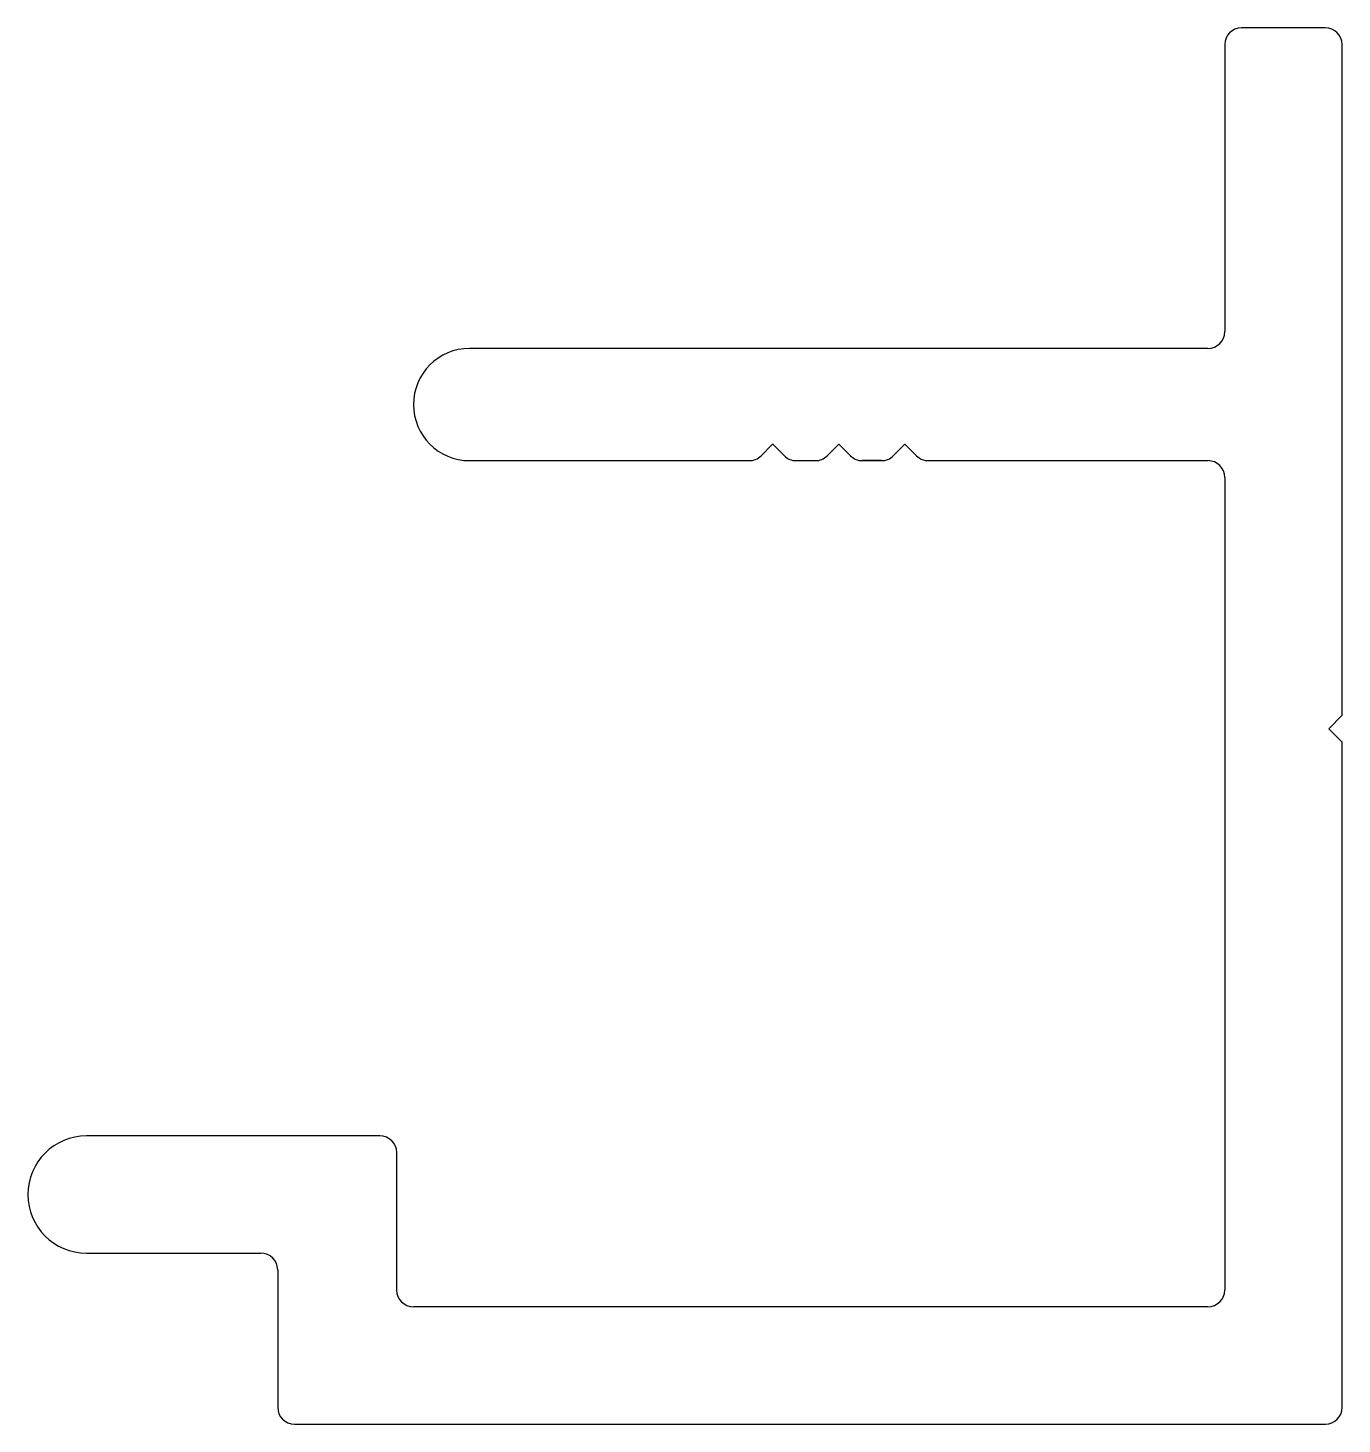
# Model space of a CAD drawing. Extents: x -11.1 to 8.8, y 0.7 to 21.9.
import ezdxf

# ---------------------------------------------------------------- set-up
doc = ezdxf.new("R2010")
doc.units = 0
doc.header["$MEASUREMENT"] = 0
doc.layers.add('DWG', color=3, linetype='CONTINUOUS')

msp = doc.modelspace()

# ---------------------------------------------------------------- linework, layer by layer
at = {"layer": 'DWG', "color": 7}
for p, q in [((8.519, 21.857), (7.252, 21.857)), ((6.998, 21.604), (6.998, 17.262)), ((8.773, 11.457), (8.773, 21.604)), ((6.745, 17.008), (-4.422, 17.008)), ((-0.015, 15.383), (0.156, 15.554)), ((0.167, 15.554), (0.338, 15.383)), ((0.984, 15.383), (1.156, 15.554)), ((1.167, 15.554), (1.338, 15.383)), ((1.984, 15.383), (2.155, 15.554)), ((2.167, 15.554), (2.338, 15.383)), ((-4.422, 15.31), (-0.192, 15.31)), ((-0.192, 15.31), (-0.192, 15.31)), ((0.515, 15.31), (0.808, 15.31)), ((1.515, 15.31), (1.808, 15.31)), ((1.808, 15.31), (1.515, 15.31)), ((1.515, 15.31), (1.808, 15.31)), ((1.808, 15.31), (1.515, 15.31)), ((1.515, 15.31), (1.808, 15.31)), ((2.515, 15.31), (2.515, 15.31)), ((2.515, 15.31), (2.515, 15.31)), ((2.515, 15.31), (2.515, 15.31)), ((2.515, 15.31), (6.745, 15.31)), ((6.998, 15.056), (6.998, 2.761)), ((8.57, 11.254), (8.773, 11.457)), ((8.773, 11.051), (8.57, 11.254)), ((8.773, 0.983), (8.773, 11.051)), ((-5.779, 5.094), (-10.215, 5.094)), ((-5.525, 2.761), (-5.525, 4.84)), ((-10.215, 3.319), (-7.579, 3.319)), ((-7.325, 3.066), (-7.325, 0.987)), ((6.745, 2.508), (-5.272, 2.508)), ((-7.071, 0.733), (8.523, 0.733))]:
    msp.add_line(p, q, dxfattribs=at)
for centre, radius, start, end in [((7.252, 21.604), 0.254, 90.0111, 179.9889), ((8.519, 21.604), 0.254, 0.0111, 89.9889), ((6.744, 17.262), 0.254, 270.0111, 359.9889), ((-4.422, 16.159), 0.849, 90, 270), ((0.161, 15.549), 0.008, 45, 135), ((1.161, 15.549), 0.008, 45, 135), ((2.161, 15.549), 0.008, 45, 135), ((-0.192, 15.56), 0.25, 270, 315), ((0.515, 15.56), 0.25, 225, 270), ((0.808, 15.56), 0.25, 270, 315), ((1.515, 15.56), 0.25, 225, 270), ((1.808, 15.56), 0.25, 270, 315), ((2.515, 15.56), 0.25, 225, 270), ((6.744, 15.056), 0.254, 0.0111, 89.9889), ((-10.215, 4.206), 0.887, 90.0229, 269.9771), ((-5.779, 4.84), 0.254, 0.0111, 89.9889), ((-7.579, 3.066), 0.254, 0.0111, 89.9889), ((-5.272, 2.761), 0.254, 180.0111, 269.9889), ((6.744, 2.761), 0.254, 270.0111, 359.9889), ((-7.071, 0.987), 0.254, 180, 270), ((8.523, 0.983), 0.25, 270, 0)]:
    msp.add_arc(centre, radius, start, end, dxfattribs=at)

doc.saveas('drawing.dxf')
